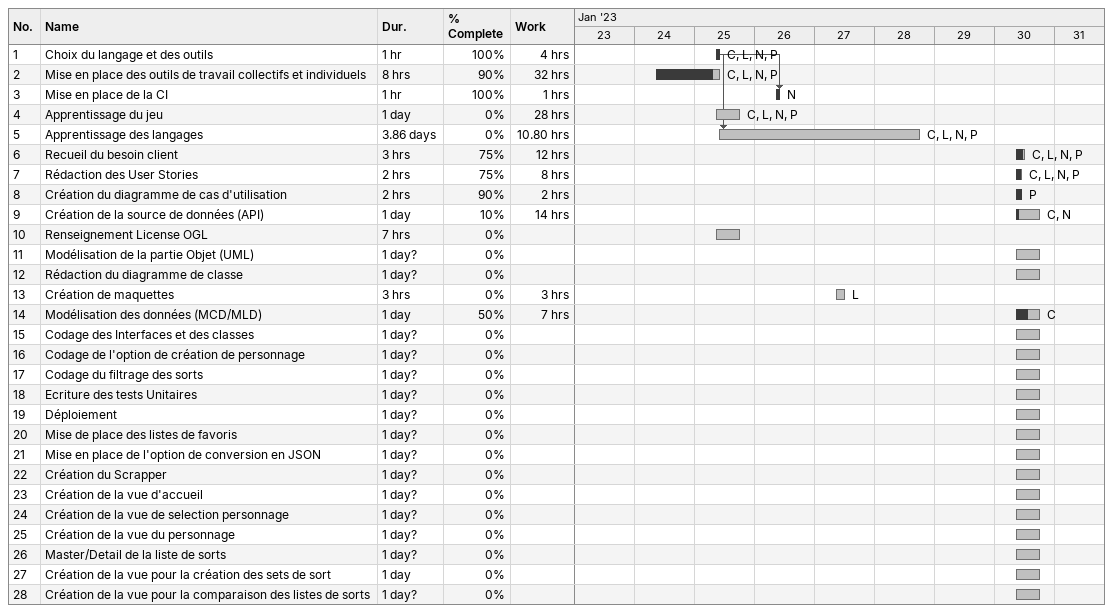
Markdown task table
| ID | Task | Duration | Start | Finish | Predecessors | Resources | % complete | Work (h) |
|---|---|---|---|---|---|---|---|---|
| 1 | Choix du langage et des outils | 1h | 2023-01-25 | 2023-01-25 |  | C, L, N, P | 100 | 4 |
| 2 | Mise en place des outils de travail collectifs et individuels | 8h | 2023-01-24 | 2023-01-25 |  | C, L, N, P | 90 | 32 |
| 3 | Mise en place de la CI | 1h | 2023-01-26 | 2023-01-26 | 1 | N | 100 | 1 |
| 4 | Apprentissage du jeu | 1d | 2023-01-25 | 2023-01-25 |  | C, L, N, P | 0 | 28 |
| 5 | Apprentissage des langages | 3.86d | 2023-01-25 | 2023-01-28 | 1 | C, L, N, P | 0 | 10.80 |
| 6 | Recueil du besoin client | 3h | 2023-01-30 | 2023-01-30 |  | C, L, N, P | 75 | 12 |
| 7 | Rédaction des User Stories | 2h | 2023-01-30 | 2023-01-30 |  | C, L, N, P | 75 | 8 |
| 8 | Création du diagramme de cas d'utilisation | 2h | 2023-01-30 | 2023-01-30 |  | P | 90 | 2 |
| 9 | Création de la source de données (API) | 1d | 2023-01-30 | 2023-01-30 |  | C, N | 10 | 14 |
| 10 | Renseignement License OGL | 7h | 2023-01-25 | 2023-01-25 |  |  | 0 |  |
| 11 | Modélisation de la partie Objet (UML) | 1d? | 2023-01-30 | 2023-01-30 |  |  | 0 |  |
| 12 | Rédaction du diagramme de classe | 1d? | 2023-01-30 | 2023-01-30 |  |  | 0 |  |
| 13 | Création de maquettes | 3h | 2023-01-27 | 2023-01-27 |  | L | 0 | 3 |
| 14 | Modélisation des données (MCD/MLD) | 1d | 2023-01-30 | 2023-01-30 |  | C | 50 | 7 |
| 15 | Codage des Interfaces et des classes | 1d? | 2023-01-30 | 2023-01-30 |  |  | 0 |  |
| 16 | Codage de l'option de création de personnage | 1d? | 2023-01-30 | 2023-01-30 |  |  | 0 |  |
| 17 | Codage du filtrage des sorts | 1d? | 2023-01-30 | 2023-01-30 |  |  | 0 |  |
| 18 | Ecriture des tests Unitaires | 1d? | 2023-01-30 | 2023-01-30 |  |  | 0 |  |
| 19 | Déploiement | 1d? | 2023-01-30 | 2023-01-30 |  |  | 0 |  |
| 20 | Mise de place des listes de favoris | 1d? | 2023-01-30 | 2023-01-30 |  |  | 0 |  |
| 21 | Mise en place de l'option de conversion en JSON | 1d? | 2023-01-30 | 2023-01-30 |  |  | 0 |  |
| 22 | Création du Scrapper | 1d? | 2023-01-30 | 2023-01-30 |  |  | 0 |  |
| 23 | Création de la vue d'accueil | 1d? | 2023-01-30 | 2023-01-30 |  |  | 0 |  |
| 24 | Création de la vue de selection personnage | 1d? | 2023-01-30 | 2023-01-30 |  |  | 0 |  |
| 25 | Création de la vue du personnage | 1d? | 2023-01-30 | 2023-01-30 |  |  | 0 |  |
| 26 | Master/Detail de la liste de sorts | 1d? | 2023-01-30 | 2023-01-30 |  |  | 0 |  |
| 27 | Création de la vue pour la création des sets de sort | 1d | 2023-01-30 | 2023-01-30 |  |  | 0 |  |
| 28 | Création de la vue pour la comparaison des listes de sorts | 1d? | 2023-01-30 | 2023-01-30 |  |  | 0 |  |
